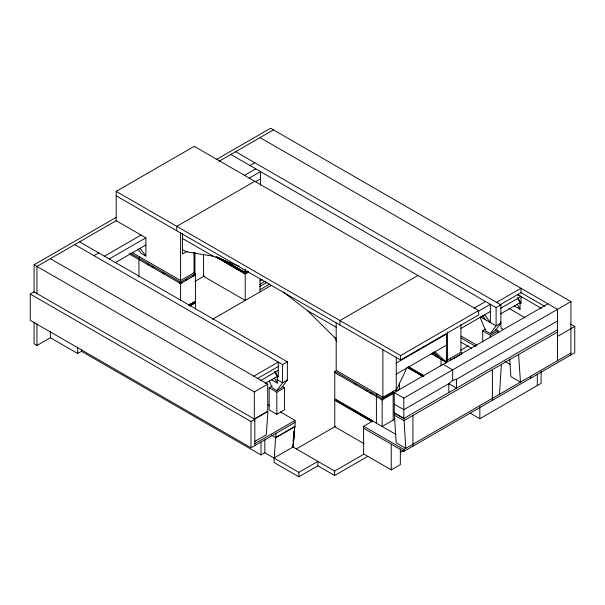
<?xml version="1.0" encoding="UTF-8"?>
<svg xmlns="http://www.w3.org/2000/svg" width="605" height="605" viewBox="0 0 605 605"><rect width="100%" height="100%" fill="white"/><g stroke="black" fill="none" stroke-linecap="round" stroke-linejoin="round"><path stroke-width="0.91" d="M499.533 394.233L501.379 364.422M254.387 420.997L254.516 419.121L267.917 411.385L266.298 434.776L254.463 441.605M264.188 452.351L298.847 472.361L317.875 461.373L317.875 465.797L298.847 476.785L273.959 462.417L275.577 437.491L280.342 434.745M292.986 447.004L294.733 426.434L293.107 446.936L273.959 457.993M130.272 253.132L180.593 282.187L180.88 283.306L178.967 282.353M182.188 282.369C181.5 284.017 179.178 283.435 180.593 282.187L194.954 273.891C195.914 275.94 195.672 274.027 193.993 272.787L193.993 252.277M195.075 274.904C195.468 272.893 195.77 276.13 194.954 273.891L194.954 252.217M393.167 392.479L382.398 398.695L335.238 371.47C334.542 373.126 334.588 372.733 336.191 370.366L336.191 322.82M181.069 283.011C179.541 284.403 180.963 280.803 180.918 283.208C179.466 282.618 181.697 282.369 180.298 283.306M195.128 274.98C195.702 272.598 194.901 275.88 195.415 274.322M334.943 372.4C335.064 372.498 334.527 370.441 334.943 372.597M334.822 372.551C334.973 370.699 334.361 372.007 335.238 372.574M334.822 372.272L334.943 371.447M195.249 274.065L195.604 274.541M431.252 353.645L445.84 362.07L446.074 360.83L445.121 361.382L440.334 358.614M139.173 258.274L139.649 256.891M376.65 395.383L377.134 393.999M382.398 398.695L382.156 399.867L382.874 397.311L382.874 349.766M445.84 363.386L446.558 359.446L446.558 334.013L396.139 363.121M334.671 372.067L334.898 371.546M396.041 390.815L406.817 368.014M440.947 358.417L441.287 359.166M189.206 305.404L189.683 304.572L190.885 305.268L191.838 303.604M189.448 305.54L189.925 304.716M189.683 305.404L190.288 305.2M189.683 305.684L190.643 304.02L191.838 304.716L192.798 303.052M189.925 305.54L190.167 305.124M190.885 304.156L189.925 305.82L188.73 305.124M190.643 305.124L191.603 303.468L192.798 304.156L193.759 302.5M190.885 304.988L191.119 304.572M191.725 304.368L191.959 303.952M192.08 303.748L192.556 302.916L193.759 303.604L194.712 301.948M191.838 304.436L192.08 304.02M192.677 303.816L192.919 303.4M193.04 303.196L193.517 302.364L194.712 303.052L195.196 302.228L194.477 301.812L193.517 303.468M192.798 303.884L193.04 303.468M193.759 303.332L193.993 302.916M194.477 302.916L194.954 302.084L194.477 302.364M194.712 302.78L194.954 302.364M245.464 273.203L245.94 272.371M245.706 273.339L246.659 271.683L247.861 272.371M245.94 273.203L246.182 272.787M246.9 271.819L245.94 273.475L244.745 272.235L243.55 272.923L242.59 271.267M246.659 272.787L247.143 271.955M246.9 272.651L247.143 272.235M247.74 272.023L247.982 271.607M269.331 381.014L272.038 387.775L276.825 390.543L282.573 382.799L287.36 380.038L287.36 361.79L79.565 241.826M287.36 380.038L281.612 387.775L276.825 390.543M480.166 317.307L485.573 330.837L490.368 333.597L496.108 325.861L500.895 323.093L500.895 304.852L235.648 151.711M500.895 323.093L495.155 330.837L490.368 333.597M294.711 426.661L294.65 427.448M294.627 427.712L294.567 428.506M294.544 428.764L294.484 429.558M294.461 429.822L294.401 430.609M294.378 430.873L294.317 431.667M294.234 432.719L294.295 431.925M294.151 433.77L294.212 432.983M294.068 434.821L294.128 434.035M294.045 435.086L293.985 435.88M293.962 436.137L293.901 436.931M293.879 437.196L293.818 437.982M293.796 438.247L293.735 439.033M293.652 440.092L293.712 439.298M293.569 441.143L293.629 440.357M293.486 442.195L293.546 441.408M293.463 442.459L293.402 443.253M293.38 443.51L293.319 444.304M293.296 444.569L293.236 445.356M293.213 445.62L293.153 446.407M394.248 404.155L403.822 409.683L448.827 383.699L452.661 380.386L456.488 379.274L557.515 320.952M195.415 274.564L195.43 274.171M334.996 371.402L334.762 372.294M116.19 220.969L116.19 191.377L194.235 146.319L478.631 310.516L478.631 314.94L400.593 359.998L116.19 195.801M34.077 292.064L34.077 264.771L116.16 217.376M216.151 159.652L270.601 128.215L570.923 301.6L570.923 354.954M116.599 220.447L36.95 266.427L36.95 293.72M219.025 161.308L273.475 129.871M93.926 255.643L98.713 252.882M250.016 165.536L254.803 162.768M295.059 422.351L251.007 447.783L30.25 320.332L30.25 294.068L34.077 291.86L254.834 419.31L254.834 445.575M104.461 256.202L141.086 235.05M244.367 175.427L255.756 168.848M109.248 258.963L145.881 237.818L145.881 256.059L141.086 253.298L137.955 249.078M249.154 178.195L260.543 171.616L260.543 185.251M254.803 181.288L176.758 226.346L176.758 230.77M114.95 262.865L145.881 245.002M255.522 181.704L260.543 178.8M187.293 251.226L182.506 253.987L182.506 233.53M34.077 322.178L34.077 343.829L36.95 345.485L50.767 337.507M216.976 257.027L216.378 256.822M217.936 257.579L217.339 257.375M217.694 257.995L218.171 257.722M218.889 258.138L218.292 257.927M193.993 272.787L180.593 280.523L132.374 252.686M218.655 258.547L219.607 257.995M219.252 258.479L219.607 258.274L219.494 258.895M220.205 259.031L220.568 258.827L220.447 259.447M221.165 259.583L221.528 259.379L221.407 259.999M185.38 280.523L186.975 279.601M192.556 276.379L194.152 275.457M129.228 253.911L180.593 283.563L195.43 274.995L195.43 301.532L189.183 305.139M222.126 260.142L222.481 259.931L222.36 260.551M223.079 260.695L223.442 260.483L223.321 261.103M224.039 261.247L224.395 261.035L224.281 261.662M224.999 261.799L225.355 261.587L225.234 262.215M225.952 262.351L226.315 262.147L226.194 262.767M194.954 281.355L204.286 275.963M226.913 262.903L227.268 262.699L227.147 263.319M227.866 263.455L228.229 263.251L228.108 263.871M228.826 264.007L229.189 263.803L229.068 264.423M229.787 264.559L230.142 264.355L230.021 264.975M50.359 331.298L50.359 337.749L77.652 353.501L81.72 351.15M230.739 265.111L231.102 264.907L230.981 265.527M231.7 265.671L232.055 265.459L231.942 266.079M232.66 266.223L233.016 266.011L232.895 266.639M233.613 266.775L233.976 266.563L233.855 267.191M234.574 267.327L234.929 267.115L234.808 267.743M235.526 267.879L235.889 267.675L235.768 268.295M236.487 268.431L236.85 268.227L236.729 268.847M237.447 268.983L237.803 268.779L237.682 269.399M238.4 269.535L238.763 269.331L238.642 269.951M239.361 270.087L239.716 269.883L239.603 270.503M240.321 270.647L240.677 270.435L240.556 271.055M241.274 271.199L241.637 270.987L241.516 271.607M242.832 271.131L241.637 271.819L240.677 270.163M242.234 271.751L242.59 271.539L242.469 272.167M243.187 272.303L243.55 272.091L243.429 272.719M244.148 272.855L244.511 272.651L244.39 273.271M189.365 304.761L194.954 301.532M247.619 271.131L245.222 272.507L222.489 259.379M247.566 271.433L245.222 272.787L221.536 259.114M189.365 305.865L194.954 302.636M234.672 267.523L245.222 273.611L247.619 272.235M189.962 305.797L195.43 302.636L195.43 309.042M215.819 256.913L245.222 273.891L248.352 272.084M259.969 280.864L262.388 279.465M259.613 284.38L265.262 281.121M259.613 286.596L266.873 282.399M260.067 289.651L269.747 284.063M212.499 319.319L271.479 285.273M417.949 275.479L339.904 320.537L339.904 324.961M253.843 376.166L278.262 362.07L278.262 376.998L277.302 376.446L274.428 371.47M257.102 378.707L278.262 366.494M74.778 244.586L282.573 364.558L287.36 361.79M260.354 380.704L278.262 370.366M265.096 383.494L277.302 376.446L277.302 383.078L271.562 379.759M254.319 391.927L267.728 384.183L267.728 411.271L254.319 419.015L254.319 391.927L34.077 264.771M282.187 386.451L284.486 387.775L284.486 409.895L276.825 414.312L269.165 409.895L269.165 387.775L272.227 386.005M269.165 387.775L276.825 392.199L284.486 387.775M30.25 294.068L251.007 421.526L254.834 419.31M474.184 308.111L485.573 301.532M116.19 191.377L400.593 355.574L478.631 310.516M478.154 311.348L490.368 304.3L490.368 322.541L484.62 314.804M496.592 302.364L521.003 288.267L521.003 292.684L544.674 306.349M254.834 443.639L295.059 420.414L295.059 426.623L275.903 437.68L271.509 435.146M499.843 304.905L521.003 292.684M230.86 154.472L496.108 307.612L500.895 304.852M461.063 328.402L490.368 311.484M281.922 433.83L283.511 432.915M285.099 432L293.818 426.964M500.66 308.308L521.003 296.556L521.003 303.188L520.05 302.636L517.177 297.66M396.094 374.208L446.558 345.069M500.517 313.919L520.05 302.636L520.05 309.276L514.303 305.956M81.478 349.456L81.478 351.293L261.027 454.952L264.854 452.737L264.854 439.888M482.707 341.893L482.707 330.837L485.77 329.067M460.367 350.371L468.346 345.765M396.759 389.295L382.874 397.311L336.191 370.366M460.919 324.288L460.919 352.254L447.511 359.998L446.792 362.07L445.84 361.518M482.707 330.837L490.368 335.261L498.021 330.837L498.021 332.674M296.337 448.94L335.594 426.275M396.434 391.148L399.701 389.257M557.515 329.801L403.822 418.531L394.248 413.003L394.248 392.547L547.941 303.816M396.025 434.488L334.762 399.111L334.762 372.574L382.156 399.943L393.167 393.583M452.933 359.083L460.851 354.507M394.248 392.547L403.822 398.075L570.923 301.6M400.351 449.016L400.351 464.625L391.253 469.873L363.605 453.916L363.605 426.268L372.703 421.019M395.133 418.985L382.156 426.48L382.156 399.943M557.515 332.009L403.943 420.672L394.369 415.143L394.369 412.935L403.943 418.463L405.789 448.358L396.207 442.83L394.369 415.143M557.515 336.433L574.75 326.481L574.75 352.738L403.822 451.428L363.605 428.204M292.26 446.581L334.641 471.053L363.817 454.211M317.527 465.593L334.641 475.477L367.863 456.291M363.605 426.268L403.822 449.492L570.923 353.017M400.268 452.51L403.535 450.627M470.07 413.102L479.833 418.736L541.112 383.358L541.112 371.417M180.827 282.399L180.35 282.399M180.925 282.543L180.252 282.543M181.001 282.701L180.177 282.701M181.054 282.86L180.124 282.86M461.396 353.086C462.696 352.881 460.723 355.604 461.396 353.086L460.919 352.254M180.925 283.072L180.108 283.011M180.593 283.253L180.124 283.148M238.998 266.147L213.149 256.202L186.332 251.778L182.506 249.562M180.177 283.253L180.593 283.412L180.593 232.978M260.067 137.615L557.515 309.344L557.515 360.762M570.659 324.121L574.75 326.481M521.003 296.556L517.653 294.62L541.324 308.285M508.979 308.406L525.155 317.754M503.564 329.612L501.114 328.197L500.637 321.61M480.574 316.891L496.108 325.861L496.108 307.612M495.729 329.506L498.021 330.837M461.116 336.062L476.672 345.047M504.963 361.374L510.59 364.626M461.025 337.945L475.855 346.506M461.025 342.218L471.666 348.359M445.9 359.067L447.511 359.998L447.511 332.032M432.356 352.904L438.043 356.186M431.546 353.539L433.165 354.477M435.608 355.884L437.226 356.821M443.087 364.354L452.661 369.882L452.661 380.386M448.509 383.517L456.488 388.123L456.488 379.274M248.337 271.539L247.861 271.267L246.9 272.923L245.706 272.235L244.511 273.475L243.55 271.819M247.263 272.303L246.9 272.091L247.021 272.719M246.303 272.855L245.94 272.651L246.061 273.271M408.7 366.887L423.137 375.229M408.375 366.978L423.901 375.939M218.428 258.146L221.672 260.021M223.298 260.959L233.046 266.586L232.774 266.155M407.097 367.069L423.137 376.333M407.558 367.613L423.077 376.575M182.506 238.506L213.149 256.202M283.261 292.026L307.469 310.652L336.493 327.418M307.469 310.652L334.278 337.189L336.577 338.52M116.19 220.681L145.881 237.818M203.492 276.334L245.222 300.428L245.222 273.891M396.041 390.263L397.001 390.815L396.283 389.575L396.283 356.942M147.295 264.067L148.921 265.005M151.356 266.412L153.02 267.372M162.722 272.976L164.371 273.929M354.727 383.827L356.375 384.78M366.093 390.391L367.764 391.352M370.2 392.758L371.825 393.696M195.075 302.432L194.712 302.228L194.833 302.848M194.114 302.984L193.759 302.78L193.872 303.4M193.154 303.536L192.798 303.332L192.919 303.952M192.201 304.088L191.838 303.884L191.959 304.504M191.24 304.64L190.885 304.436L191.006 305.056M372.135 420.414L335.238 399.111L335.238 400.215L372.135 421.526M372.332 421.912L334.762 400.215L334.762 426.752L364.165 443.73M276.856 379.501L282.573 382.799L282.573 364.558M50.359 258.69L267.728 384.183M268.06 404.836L269.694 405.773M280.334 411.914L295.059 420.414M293.667 431.766L294.143 432.091M293.584 432.825L294.06 433.142M293.501 433.876L293.977 434.201M293.085 439.139L293.561 439.464M293.001 440.198L293.478 440.516M292.918 441.249L293.395 441.574M334.996 372.642L334.557 372.022M435.063 351.702L445.84 362.07M433.626 352.163L441.053 359.31L441.053 365.715M482.442 315.553L485.573 319.78M140.133 248.322L145.881 256.059M518.137 298.22L521.003 303.188M517.177 304.3L520.05 309.276M334.278 337.189L336.834 341.613M244.511 272.371L244.987 273.203M244.745 273.339L243.792 271.683L242.59 272.371L241.637 270.715M244.269 272.787L244.511 273.203M243.308 271.955L243.792 272.787M243.308 272.235L243.55 272.651M242.832 272.235L241.871 270.571L240.677 271.267L239.716 269.603M242.355 271.683L242.59 272.091M241.871 271.683L240.919 270.019L239.716 270.715L238.763 269.051M241.395 271.131L241.637 271.539M240.919 271.131L239.958 269.467L238.763 270.163L237.803 268.499M240.435 270.571L240.677 270.987M239.958 270.571L238.998 268.915L237.803 269.603L236.85 267.947M239.482 270.019L239.716 270.435M238.998 270.019L238.045 268.363L236.85 269.051L235.889 267.395M238.521 269.467L238.763 269.883M238.045 269.467L237.084 267.811L235.889 268.499L234.929 266.843M237.561 268.915L237.803 269.331M237.084 268.915L236.131 267.259L234.929 267.947L233.976 266.291M236.608 268.363L236.85 268.779M236.131 268.363L235.171 266.707L233.976 267.395L233.016 265.739M235.648 267.811L235.889 268.227M234.695 266.979L234.211 266.155L233.016 266.843L232.055 265.187M234.808 267.191L235.05 267.599M234.695 267.259L234.929 267.675M233.734 266.427L233.258 265.595L232.055 266.291L231.102 264.635M233.855 266.639L234.09 267.047M233.734 266.707L233.976 267.115M233.258 266.707L232.297 265.043L231.102 265.739L230.142 264.075M232.297 266.155L231.337 264.491L230.142 265.187L229.189 263.523M231.821 265.595L232.055 266.011M231.337 265.595L230.384 263.939L229.189 264.635L228.229 262.971M230.86 265.043L231.102 265.459M230.384 265.043L229.424 263.387L228.229 264.075L227.268 262.419M229.908 264.491L230.142 264.907M229.424 264.491L228.471 262.835L227.268 263.523L226.315 261.867M228.947 263.939L229.189 264.355M228.471 263.939L227.51 262.283L226.315 262.971L225.355 261.315M227.987 263.387L228.229 263.803M227.51 263.387L226.55 261.731L225.355 262.419L224.395 260.763M227.034 262.835L227.268 263.251M226.073 262.003L225.597 261.178L224.395 261.867L223.442 260.21M226.194 262.215L226.436 262.63M226.073 262.283L226.315 262.699M225.113 261.451L224.637 260.626L223.442 261.315L222.481 259.658M225.234 261.662L225.476 262.071M225.113 261.731L225.355 262.147M224.637 261.731L223.676 260.067L222.481 260.763L221.528 259.099M224.16 261.178L224.395 261.587M223.2 260.347L222.723 259.515L221.528 260.21L220.568 258.547L219.607 259.099L219.131 258.274M223.321 260.551L223.563 260.967M223.2 260.626L223.442 261.035M222.36 259.999L222.602 260.415M222.247 260.067L222.481 260.483M221.763 260.067L221.286 259.243L220.568 259.658L220.091 258.827M221.286 259.515L221.528 259.931M220.326 258.69L220.81 259.515M220.326 258.963L220.568 259.379M219.373 258.138L219.849 258.963M219.373 258.411L219.607 258.827M218.413 257.859L218.655 258.274M217.573 257.238L217.815 257.654M217.452 257.306L217.694 257.722M216.62 256.686L216.855 257.095M216.499 256.754L216.734 257.17M275.388 372.022L278.262 376.998M274.428 378.102L277.302 383.078M518.614 354.469L520.459 382.156L510.877 376.628L509.712 359.09M537.285 374.548L537.285 385.566M530.698 376.234L530.698 378.17M492.402 369.602L492.402 400.283M490.368 335.261L490.368 337.098M479.833 406.802L479.833 418.736M450.627 358.198L450.627 360.414M448.827 383.699L448.827 392.547M412.92 415.491L412.92 446.172M403.822 398.075L403.822 418.531M403.822 449.492L403.822 451.428M400.593 355.574L400.593 359.998M399.391 383.033L399.391 389.439M393.167 391.374L393.167 420.12M391.253 444.168L391.253 469.873M376.416 396.623L376.416 423.16M334.641 471.053L334.641 475.477M298.847 472.361L298.847 476.785M276.825 392.199L276.825 414.312M275.903 433.407L275.903 437.68M261.027 442.096L261.027 454.952M260.067 279.049L260.067 291.86M251.007 421.526L251.007 447.783M245.222 269.127L245.222 273.611M203.567 254.418L203.567 276.379M180.593 283.563L180.593 300.035M138.938 259.515L138.938 276.901M77.652 347.051L77.652 353.501M36.95 323.841L36.95 345.485M247.861 271.539L247.982 272.167L247.861 271.539"/></g></svg>
